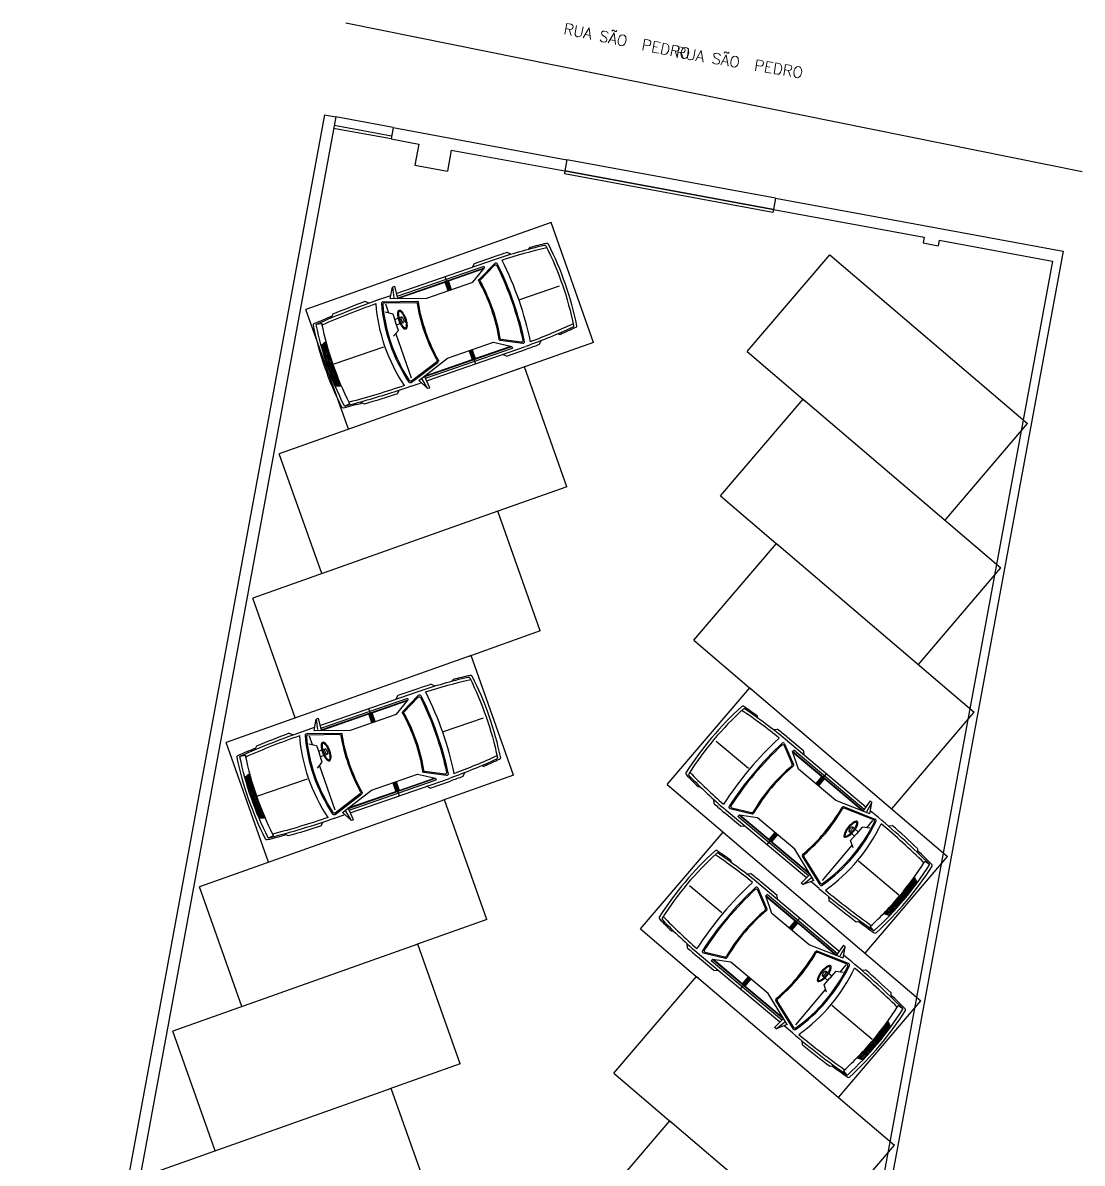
# Model space of a CAD drawing. Extents: x 12205 to 43953, y -13146 to 39013.
# Drawn here: x 13346 to 15179, y -5355 to -3381 of the extents above; entities that cross this region are included whole.
import ezdxf

# ---------------------------------------------------------------- set-up
doc = ezdxf.new("R2010")
doc.units = 0
doc.header["$LTSCALE"] = 100
doc.header["$MEASUREMENT"] = 0
for name, color, linetype in [('4 - CAR', 2, 'CONTINUOUS'), ('4 - P01', 1, 'CONTINUOUS'), ('4 - P02', 2, 'CONTINUOUS'), ('4 - P03', 3, 'CONTINUOUS'), ('4 - P04', 4, 'CONTINUOUS')]:
    doc.layers.add(name, color=color, linetype=linetype)
doc.styles.add('C-75', font='romans.shx', dxfattribs={"height": 15})

# ---------------------------------------------------------------- blocks, each defined once
blk = doc.blocks.new('Carrom')
at = {"layer": '4 - CAR'}
for p, q in [((98.3, 159.6), (103.3, 154.6)), ((140.8, 149.7), (150.8, 167.3)), ((150.8, 167.3), (147.3, 149.3)), ((150.8, 167.3), (154.6, 167.9)), ((154.6, 167.9), (152.8, 145.7)), ((298.3, 159.7), (293.3, 154.7)), ((298.3, 159.7), (335, 159.7)), ((358.1, 159.3), (363.3, 154.1)), ((6, 149.6), (13.9, 148.5)), ((38.6, 157.3), (33.3, 151.9)), ((125, 154.7), (143.7, 154.7)), ((127.5, 148.9), (183, 130.4)), ((128.9, 146.3), (180.7, 129.1)), ((129.8, 60.2), (129.8, 141)), ((140.8, 149.7), (200.8, 129.7)), ((152.8, 145.7), (239.9, 145.7)), ((152.9, 146.7), (312.5, 146.7)), ((153.1, 149.7), (312.5, 149.7)), ((153.5, 154.7), (335, 154.7)), ((239.9, 129.7), (239.9, 145.7)), ((240.9, 129.7), (240.9, 146.7)), ((242.9, 129.7), (242.9, 154.7)), ((244.9, 129.7), (244.9, 146.7)), ((245.9, 145.7), (310.9, 145.7)), ((245.9, 129.7), (245.9, 145.7)), ((285, 129.7), (312.5, 146.7)), ((331.9, 148.2), (296.7, 130.6)), ((330.2, 145.1), (298.9, 129.4)), ((312.5, 146.7), (312.5, 149.7)), ((395.5, 152.3), (398.5, 154.6)), ((200.8, 129.7), (285, 129.7)), ((11.5, 115.9), (1.2, 111.8)), ((12, 74.7), (103, 74.7)), ((124.9, 63.2), (136.3, 56.2)), ((352, 74.7), (425, 74.7)), ((136.3, 56.2), (136.3, 40.9)), ((136.3, 45.9), (143, 45.9)), ((136.3, 25.7), (136.3, 40.9)), ((144.6, 45.9), (148.7, 45.9)), ((11.5, 33.5), (1.2, 37.7)), ((124.9, 18.6), (136.3, 25.7)), ((128.9, 3.1), (180.7, 20.4)), ((129.8, 5.5), (129.8, 21.6)), ((136.3, 35.9), (143, 35.9)), ((144.6, 35.9), (148.7, 35.9)), ((330.2, 4.3), (298.9, 20)), ((6, -0.1), (13.9, 0.9)), ((127.5, 0.6), (183, 19)), ((140.8, -0.3), (200.8, 19.7)), ((150.8, -17.9), (147.3, 0.2)), ((154.6, -18.4), (152.8, 3.7)), ((152.8, 3.7), (239.9, 3.7)), ((152.9, 2.7), (312.5, 2.7)), ((200.8, 19.7), (285, 19.7)), ((239.9, 19.7), (239.9, 3.7)), ((240.9, 19.7), (240.9, 2.7)), ((242.9, 19.7), (242.9, -5.3)), ((244.9, 19.7), (244.9, 2.7)), ((245.9, 19.7), (245.9, 3.7)), ((245.9, 3.7), (310.9, 3.7)), ((285, 19.7), (312.5, 2.7)), ((331.9, 1.3), (296.7, 18.9)), ((312.5, 2.7), (312.5, -0.3)), ((33.3, -2.5), (38.6, -7.8)), ((103.3, -5.2), (98.3, -10.1)), ((125, -5.3), (143.7, -5.3)), ((140.8, -0.3), (150.8, -17.9)), ((150.8, -17.9), (154.6, -18.4)), ((153.1, -0.3), (312.5, -0.3)), ((153.5, -5.3), (335, -5.3)), ((293.3, -5.3), (298.3, -10.3)), ((298.3, -10.3), (335, -10.3)), ((363.3, -4.6), (358.1, -9.8)), ((395.5, -2.9), (398.5, -5.2))]:
    blk.add_line(p, q, dxfattribs=at)
for points in [[(148.7, 58.4, 0.22377), (146.9, 57.5, 0.090414), (144.5, 53.3, 0.047239), (143.2, 48.1, 0.035198), (142.7, 40.9, 0.035198), (143.2, 33.7, 0.047239), (144.5, 28.5, 0.090414), (146.9, 24.3, 0.22377), (148.7, 23.4, 0.22377), (150.6, 24.3, 0.090414), (152.9, 28.5, 0.047239), (154.2, 33.7, 0.035198), (154.7, 40.9, 0.035198), (154.2, 48.1, 0.047239), (152.9, 53.3, 0.090414), (150.6, 57.5, 0.22377)], [(148.7, 56.4, 0.249518), (147.4, 55.7, 0.080335), (145.7, 51.9, 0.039271), (144.8, 47.3, 0.028768), (144.4, 40.9, 0.028768), (144.8, 34.5, 0.039271), (145.7, 29.9, 0.080335), (147.4, 26.1, 0.249518), (148.7, 25.4, 0.249518), (150, 26.1, 0.080335), (151.8, 29.9, 0.039271), (152.7, 34.5, 0.028768), (153, 40.9, 0.028768), (152.7, 47.3, 0.039271), (151.8, 51.9, 0.080335), (150, 55.7, 0.249518)], [(148.7, 35.9, 0.22377), (149.2, 36.2, 0.090414), (149.9, 37.4, 0.047239), (150.3, 38.9, 0.035198), (150.4, 40.9, 0.035198), (150.3, 43, 0.047239), (149.9, 44.4, 0.090414), (149.2, 45.7, 0.22377), (148.7, 45.9, 0.22377), (148.2, 45.7, 0.090414), (147.5, 44.4, 0.047239), (147.1, 43, 0.035198), (147, 40.9, 0.035198), (147.1, 38.9, 0.047239), (147.5, 37.4, 0.090414), (148.2, 36.2, 0.22377)]]:
    blk.add_lwpolyline(points, format="xyb", close=True, dxfattribs=at)
for centre, radius, start, end in [((118.8, -1137.7), 1297.5, 90.9021, 93.5413), ((327.7, -789.7), 949.4, 88.1654, 89.5555), ((565, 74.7), 570, 172.4289, 187.5711), ((2.5, 149.5), 2.5, 95.1626, 172.4289), ((565, 74.7), 565, 172.4531, 187.5469), ((118.8, -1137.7), 1295, 93.6667, 95.1626), ((5.9, 148.8), 1, 95.0135, 172.4531), ((5.9, 148.6), 1, 82.3719, 172.4734), ((118.8, -1137.7), 1292.5, 89.7229, 95.0135), ((565, 74.7), 555, 172.4749, 180), ((13.8, 147.5), 1, 352.4749, 82.3719), ((118.8, -1137.7), 1287.5, 90.1823, 94.6429), ((401.3, 74.7), 296.3, 165.3334, 194.6666), ((401.3, 74.7), 286.3, 165.3451, 194.6549), ((401.3, 74.7), 284.3, 165.7797, 194.2203), ((126.7, 146.5), 2.5, 71.5651, 165.3451), ((128.2, 143.9), 2.5, 71.5651, 165.7797), ((331.4, 142.9), 2.5, 6.9827, 116.5651), ((333, 145.9), 2.5, 7.2712, 116.5651), ((-225, 74.7), 563, 353.0173, 6.9827), ((327.7, -789.7), 944.4, 84.2048, 89.5555), ((-225, 74.7), 565, 352.7288, 7.2712), ((-225, 74.7), 575, 352.5187, 7.4813), ((327.7, -789.7), 939.4, 84.0128, 88.9368), ((327.7, -789.7), 946.9, 83.9288, 85.7086), ((422.8, 147.4), 2.5, 7.4274, 84.2048), ((-135, 74.7), 565, 352.5726, 7.4274), ((427.6, 149.5), 2.5, 7.567, 83.9288), ((-135, 74.7), 570, 352.433, 7.567), ((485, 74.7), 307, 170.3354, 189.6646), ((485, 74.7), 305, 170.0159, 189.9841), ((179.9, 126.7), 2.5, 350.3354, 71.5651), ((182.2, 128), 2.5, 350.0159, 71.5651), ((297.8, 128.3), 2.5, 116.5651, 190.0386), ((-5, 74.7), 305, 349.9614, 10.0386), ((300, 127.2), 2.5, 116.5651, 189.7621), ((-5, 74.7), 307, 350.2379, 9.7621), ((565, 74.7), 563, 176.142, 180), ((565, 74.7), 561, 176.044, 180), ((565, 74.7), 559, 175.9453, 180), ((565, 74.7), 557, 175.8457, 180), ((565, 74.7), 563, 180, 183.858), ((565, 74.7), 561, 180, 183.956), ((565, 74.7), 559, 180, 184.0547), ((565, 74.7), 557, 180, 184.1543), ((565, 74.7), 555, 180, 187.5251), ((179.9, 22.8), 2.5, 288.4349, 9.6646), ((182.2, 21.4), 2.5, 288.4349, 9.9841), ((297.8, 21.1), 2.5, 169.9614, 243.4349), ((300, 22.2), 2.5, 170.2379, 243.4349), ((5.9, 0.8), 1, 187.5266, 277.6281), ((5.9, 0.6), 1, 187.5469, 264.9865), ((13.8, 1.9), 1, 277.6281, 7.5251), ((118.8, 1287.2), 1287.5, 265.3571, 269.8177), ((126.7, 2.9), 2.5, 194.6549, 288.4349), ((128.2, 5.5), 2.5, 194.2203, 288.4349), ((331.4, 6.6), 2.5, 243.4349, 353.0173), ((333, 3.5), 2.5, 243.4349, 352.7288), ((327.7, 939.1), 939.4, 271.0632, 275.9872), ((422.8, 2), 2.5, 275.7952, 352.5726), ((2.5, -0.1), 2.5, 187.5711, 264.8374), ((118.8, 1287.2), 1295, 264.8374, 266.3333), ((118.8, 1287.2), 1292.5, 264.9865, 270.2771), ((118.8, 1287.2), 1297.5, 266.4587, 269.0979), ((327.7, 939.1), 944.4, 270.4445, 275.7952), ((327.7, 939.1), 949.4, 270.4445, 271.8346), ((327.7, 939.1), 946.9, 274.2914, 276.0712), ((427.6, 0), 2.5, 276.0712, 352.433)]:
    blk.add_arc(centre, radius, start, end, dxfattribs=at)

msp = doc.modelspace()

# ---------------------------------------------------------------- linework, layer by layer
at = {"layer": '4 - P01', "ltscale": 0.2}
for p, q in [((13986.3, -3562.3), (13887, -3544)), ((14648.1, -3684.5), (14287.2, -3617.9)), ((14333.2, -3934.1), (14259.6, -3726.7)), ((14599.1, -3950), (14741.9, -3782.6)), ((13909.1, -4084.6), (13835.5, -3877.3)), ((14287.1, -4183.9), (14213.5, -3976.6)), ((14553, -4199.8), (14695.7, -4032.5)), ((14941.5, -4242), (15084.2, -4074.7)), ((13863, -4334.4), (13789.4, -4127.1)), ((14240.9, -4433.7), (14167.4, -4226.4)), ((14506.9, -4449.7), (14649.6, -4282.3)), ((14895.4, -4491.9), (15038.1, -4324.5)), ((13816.9, -4584.2), (13743.3, -4376.9)), ((14194.8, -4683.5), (14121.2, -4476.2)), ((14460.7, -4699.5), (14603.5, -4532.1)), ((14849.3, -4741.7), (14992, -4574.3)), ((13770.7, -4834), (13697.2, -4626.7)), ((14148.7, -4933.3), (14075.1, -4726)), ((14414.6, -4949.3), (14557.4, -4781.9)), ((14803.1, -4991.5), (14945.9, -4824.1)), ((13724.6, -5083.8), (13651, -4876.5)), ((14102.6, -5183.1), (14029, -4975.8)), ((14368.5, -5199.1), (14511.3, -5031.7)), ((14757, -5241.3), (14899.8, -5073.9)), ((13678.5, -5333.7), (13604.9, -5126.3)), ((14056.5, -5433), (13982.9, -5225.6)), ((14322.4, -5448.9), (14465.2, -5281.5)), ((14710.9, -5491.1), (14853.7, -5323.7))]:
    msp.add_line(p, q, dxfattribs=at)
at = {"layer": '4 - P01'}
for p, q in [((14259.6, -3726.7), (13835.5, -3877.3)), ((14741.9, -3782.6), (15084.2, -4074.7)), ((14333.2, -3934.1), (14104.9, -4015.1)), ((14599.1, -3950), (14698.8, -4035.1)), ((14213.5, -3976.6), (13789.4, -4127.1)), ((14695.7, -4032.5), (15038.1, -4324.5)), ((14287.1, -4183.9), (14167.4, -4226.4)), ((14553, -4199.8), (14652.7, -4284.9)), ((14167.4, -4226.4), (13743.3, -4376.9)), ((14649.6, -4282.3), (14992, -4574.3)), ((14240.9, -4433.7), (14117.4, -4477.6)), ((14506.9, -4449.7), (14606.6, -4534.7)), ((14121.2, -4476.2), (13697.2, -4626.7)), ((14603.5, -4532.1), (14945.9, -4824.1)), ((14194.8, -4683.5), (14071.3, -4727.4)), ((14460.7, -4699.5), (14560.5, -4784.5)), ((14075.1, -4726), (13651, -4876.5)), ((14557.4, -4781.9), (14899.8, -5073.9)), ((14148.7, -4933.3), (14025.2, -4977.2)), ((14414.6, -4949.3), (14514.4, -5034.4)), ((14029, -4975.8), (13604.9, -5126.3)), ((14511.3, -5031.7), (14853.7, -5323.7)), ((14102.6, -5183.1), (13979, -5227)), ((14368.5, -5199.1), (14468.3, -5284.2)), ((13982.9, -5225.6), (13558.8, -5376.1)), ((14465.2, -5281.5), (14807.5, -5573.5))]:
    msp.add_line(p, q, dxfattribs=at)
at = {"layer": '4 - P02'}
msp.add_line((13904.5, -3381), (15178.8, -3638.4), dxfattribs=at)
at = {"layer": '4 - P02', "ltscale": 0.2}
for p, q in [((13982.7, -3582), (13883.4, -3563.7)), ((13983.6, -3577.1), (13884.3, -3558.7)), ((14283.6, -3637.5), (14282.7, -3642.5)), ((14643.6, -3709.1), (14282.7, -3642.5)), ((14644.5, -3704.2), (14283.6, -3637.5)), ((14283.6, -3637.5), (14644.5, -3704.2)), ((14644.5, -3704.2), (14643.6, -3709.1)), ((14644.5, -3704.2), (14643.6, -3709.1))]:
    msp.add_line(p, q, dxfattribs=at)
at = {"layer": '4 - P03'}
for p, q in [((13867.3, -3540.4), (13345.5, -6366.9)), ((13887, -3544), (13361.2, -6391.9)), ((13867.3, -3540.4), (13887, -3544)), ((13986.3, -3562.3), (13982.7, -3582)), ((13986.3, -3562.3), (14287.2, -3617.9)), ((13982.7, -3582), (14030.9, -3590.9)), ((14030.9, -3590.9), (14024.1, -3627.3)), ((14086.9, -3601.2), (14080.2, -3637.6)), ((14086.9, -3601.2), (14283.6, -3637.5)), ((14024.1, -3627.3), (14080.2, -3637.6)), ((14287.2, -3617.9), (14283.6, -3637.5)), ((14648.1, -3684.5), (14644.5, -3704.2)), ((14648.1, -3684.5), (15145.7, -3776.4)), ((14644.5, -3704.2), (14905.1, -3752.3)), ((14905.1, -3752.3), (14903.3, -3762.1)), ((14903.3, -3762.1), (14929.3, -3766.9)), ((14931.1, -3757.1), (14929.3, -3766.9)), ((14931.1, -3757.1), (15127.3, -3793.3)), ((15145.7, -3776.4), (14634, -6548.3)), ((15127.3, -3793.3), (14615.6, -6565.3))]:
    msp.add_line(p, q, dxfattribs=at)

# ---------------------------------------------------------------- block references
at = {"layer": '4 - CAR', "ltscale": 0.2, "xscale": -1}
for p, rotation in [((13848.5, -3904.9), 199.1282189862076), ((13716.5, -4652.5), 199.128218986207)]:
    msp.add_blockref('Carrom', p, dxfattribs=dict(at, rotation=rotation))
at = {"layer": '4 - CAR', "ltscale": 0.2}
for p, rotation in [((14918.6, -4841.3), 139.9527053426756), ((14872.5, -5091.1), 139.9527053426759)]:
    msp.add_blockref('Carrom', p, dxfattribs=dict(at, rotation=rotation))

# ---------------------------------------------------------------- texts
at = {"layer": '4 - P04', "style": 'C-75'}
for rotation, p in [(348.4679, (14280.2, -3400)), (350.613, (14474.5, -3440.9))]:
    msp.add_text('RUA SÃO  PEDRO', height=19, rotation=rotation, dxfattribs=at).set_placement(p)

doc.saveas('drawing.dxf')
